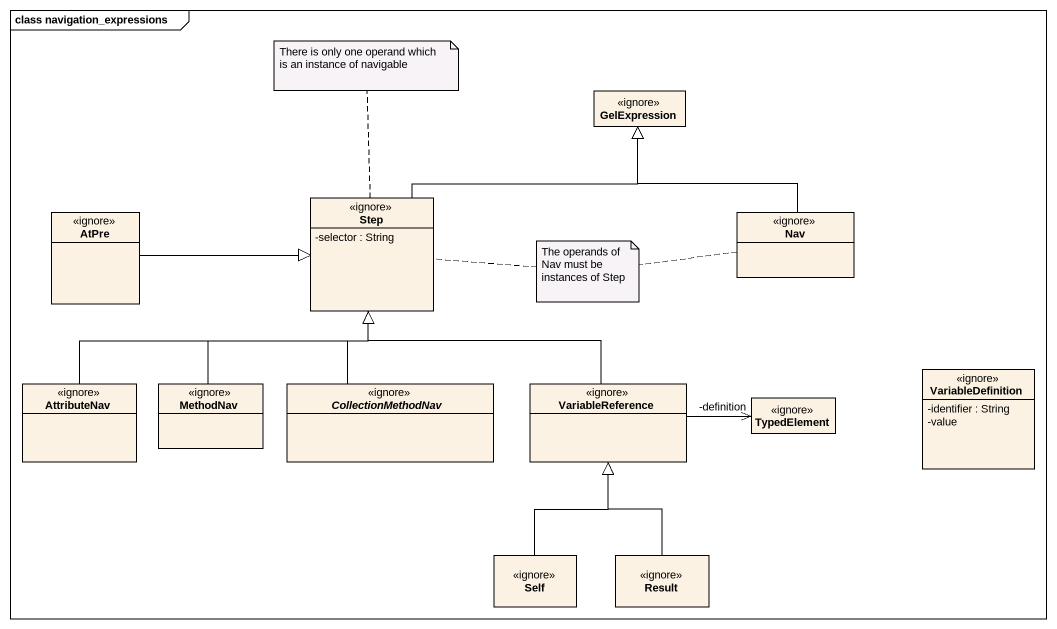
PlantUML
@startuml
mainframe class navigation_expressions
hide circle
hide empty members
skinparam classAttributeIconSize 0
class GelExpression <<ignore>>
class AtPre <<ignore>>
class Step <<ignore>> {
  -selector : String
}
class Nav <<ignore>>
class VariableDefinition <<ignore>> {
  -identifier : String
  -value
}
class AttributeNav <<ignore>>
class MethodNav <<ignore>>
abstract class CollectionMethodNav <<ignore>>
class VariableReference <<ignore>>
class TypedElement <<ignore>>
class Self <<ignore>>
class Result <<ignore>>
AtPre -right-|> Step
Step -right-|> GelExpression
Nav -up-|> GelExpression
AttributeNav -right-|> Step
MethodNav -up-|> Step
CollectionMethodNav -up-|> Step
VariableReference -up-|> Step
VariableReference -right-> "-definition" TypedElement
Self -up-|> VariableReference
Result -up-|> VariableReference
note top of Step : There is only one operand which is an instance of navigable
note as N2
  The operands of Nav must be instances of Step
end note
N2 .. Nav
N2 .. Step
@enduml
